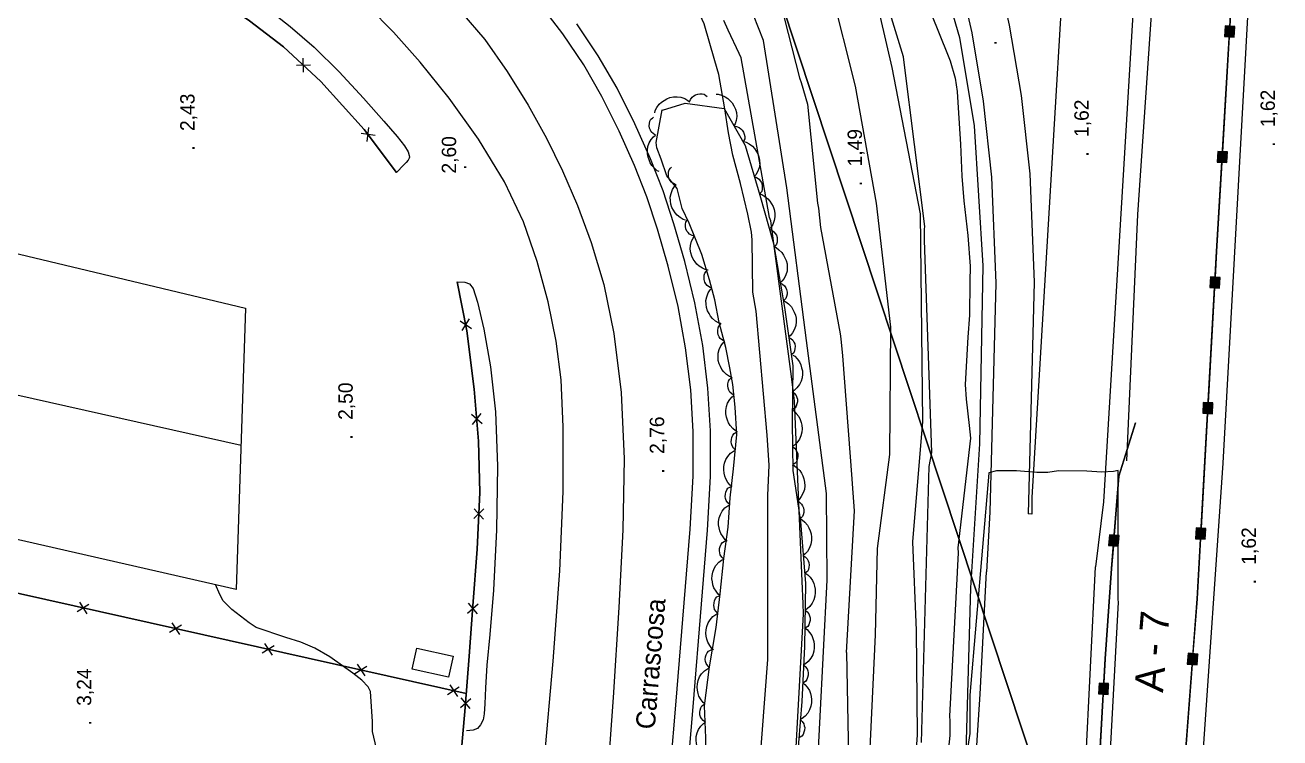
# Model space of a CAD drawing. Extents: x 731854 to 732444, y 4380981 to 4382008.
# Drawn here: x 732166.3 to 732297.3, y 4381484.4 to 4381558.8 of the extents above; entities that cross this region are included whole.
import ezdxf

# ---------------------------------------------------------------- set-up
doc = ezdxf.new("R2010")
doc.units = 0
doc.linetypes.add('DASHED', pattern=[0])
doc.linetypes.add('HIDDEN', pattern=[0])
doc.layers.get('0').update_dxf_attribs({"linetype": 'CONTINUOUS'})
for name, color, linetype in [('1', 7, 'CONTINUOUS'), ('10', 7, 'CONTINUOUS'), ('11', 7, 'CONTINUOUS'), ('14', 7, 'CONTINUOUS'), ('25', 7, 'CONTINUOUS'), ('3', 7, 'CONTINUOUS'), ('44', 7, 'CONTINUOUS'), ('48', 7, 'CONTINUOUS'), ('50', 7, 'CONTINUOUS'), ('53', 7, 'CONTINUOUS'), ('8', 7, 'CONTINUOUS'), ('9', 7, 'CONTINUOUS'), ('PATTERN_CLASS', 7, 'CONTINUOUS')]:
    doc.layers.add(name, color=color, linetype=linetype)

msp = doc.modelspace()

# ---------------------------------------------------------------- linework, layer by layer
at = {"layer": '1', "color": 0, "linetype": 'CONTINUOUS'}
for p, q in [((732195.39, 4381553.91), (732195.33, 4381555.37)), ((732196.1, 4381554.64), (732194.65, 4381554.61)), ((732202.85, 4381547.29), (732201.41, 4381547.51)), ((732202.02, 4381546.69), (732202.21, 4381548.14)), ((732212.92, 4381527.13), (732211.71, 4381527.94)), ((732211.92, 4381526.94), (732212.71, 4381528.16)), ((732214.02, 4381517.23), (732212.91, 4381518.18)), ((732213, 4381517.16), (732213.93, 4381518.28)), ((732213.14, 4381507.34), (732214.2, 4381508.33)), ((732214.15, 4381507.27), (732213.18, 4381508.36)), ((732171.75, 4381497.63), (732172.98, 4381498.4)), ((732171.99, 4381498.62), (732172.78, 4381497.4)), ((732212.5, 4381497.47), (732213.6, 4381498.44)), ((732213.52, 4381497.38), (732212.58, 4381498.49)), ((732181.41, 4381495.47), (732182.64, 4381496.24)), ((732181.65, 4381496.46), (732182.44, 4381495.24)), ((732191.07, 4381493.31), (732192.31, 4381494.08)), ((732191.31, 4381494.3), (732192.1, 4381493.08)), ((732200.73, 4381491.15), (732201.97, 4381491.92)), ((732200.97, 4381492.14), (732201.76, 4381490.92)), ((732210.39, 4381488.99), (732211.63, 4381489.76)), ((732210.63, 4381489.98), (732211.43, 4381488.76)), ((732211.75, 4381487.6), (732212.85, 4381488.56)), ((732212.76, 4381487.5), (732211.83, 4381488.62))]:
    msp.add_line(p, q, dxfattribs=at)
for points in [[(732220.48, 4381481.88), (732221.42, 4381492.44), (732222.13, 4381501.89), (732222.46, 4381510.17), (732222.48, 4381516.89), (732222.26, 4381521.81), (732221.75, 4381525.85), (732220.91, 4381529.96), (732219.77, 4381534.16), (732218.33, 4381538.28), (732216.35, 4381542.48), (732213.65, 4381546.92), (732210.58, 4381551.21), (732207.56, 4381554.94), (732204.77, 4381558.08), (732202.17, 4381560.71), (732199.27, 4381563.19), (732195.44, 4381565.98), (732190.13, 4381569.52), (732181.97, 4381574.81), (732172.65, 4381580.79)], [(732205.07, 4381543.43), (732201.71, 4381547.94), (732197.17, 4381552.94), (732193.28, 4381556.56), (732189.75, 4381559.26), (732185.87, 4381561.91), (732181.43, 4381564.78), (732176.41, 4381567.92), (732167.39, 4381573.92)], [(732191.71, 4381560.46), (732193.99, 4381558.69), (732196.49, 4381556.5), (732199.11, 4381553.94), (732201.64, 4381551.19), (732203.75, 4381548.8), (732205.14, 4381547.21), (732205.92, 4381546.23), (732206.28, 4381545.6), (732206.4, 4381545.21), (732206.44, 4381545.04), (732206.4, 4381544.92), (732206.28, 4381544.73), (732206.09, 4381544.48), (732205.84, 4381544.23), (732205.07, 4381543.43)], [(732233.2, 4381475.48), (732234.24, 4381487.85), (732235.11, 4381498.54), (732235.73, 4381506.21), (732236.05, 4381511.75), (732236.05, 4381516.42), (732235.78, 4381520.78), (732235.25, 4381525.13), (732234.46, 4381529.46), (732233.44, 4381533.67), (732232.32, 4381537.54), (732231.19, 4381540.89), (732229.91, 4381544.16), (732228.31, 4381547.76), (732226.5, 4381551.37), (732224.61, 4381554.67), (732222.42, 4381557.91), (732219.75, 4381561.37)], [(732211.89, 4381560.11), (732214.28, 4381557.31), (732216.62, 4381553.98), (732218.82, 4381550.46), (732220.72, 4381547.03), (732222.4, 4381543.61), (732223.96, 4381540.01), (732225.4, 4381536.12), (732226.7, 4381531.77), (732227.77, 4381526.64), (732228.52, 4381520.48), (732228.85, 4381513.57), (732228.71, 4381506.17), (732228.28, 4381498.05), (732227.7, 4381488.67), (732226.84, 4381477.14)], [(732234.99, 4381475.33), (732236.03, 4381487.69), (732236.9, 4381498.41), (732237.52, 4381506.12), (732237.84, 4381511.73), (732237.85, 4381516.48), (732237.57, 4381520.94), (732237.03, 4381525.4), (732236.22, 4381529.84), (732235.18, 4381534.15), (732234.03, 4381538.08), (732232.89, 4381541.51), (732231.58, 4381544.86), (732229.94, 4381548.53), (732228.09, 4381552.23), (732226.14, 4381555.62), (732223.89, 4381558.94)], [(732134.27, 4381542.44), (732189.34, 4381529.3), (732188.36, 4381499.94), (732129.62, 4381513.32)], [(732196.18, 4381365.45), (732201.23, 4381393.19), (732204.22, 4381412.4), (732206.04, 4381425.94), (732207.31, 4381436.65), (732208.43, 4381446.77), (732209.44, 4381456.51), (732210.28, 4381465.62), (732211, 4381473.92), (732211.68, 4381481.29), (732212.25, 4381487.62), (732212.67, 4381492.98), (732213.06, 4381498.23), (732213.49, 4381504.13), (732213.76, 4381510.04), (732213.65, 4381515.39), (732213.19, 4381520.84), (732212.43, 4381526.92), (732211.4, 4381532.02)], [(732211.4, 4381532.02), (732212.21, 4381532), (732212.69, 4381531.81), (732213.08, 4381531.32), (732213.54, 4381529.92), (732214.2, 4381527.11), (732214.9, 4381523.17), (732215.4, 4381518.48), (732215.62, 4381512.8), (732215.52, 4381506.14), (732215.21, 4381499.85), (732214.83, 4381495.23), (732214.51, 4381492.02), (732214.35, 4381489.66), (732214.29, 4381488), (732214.23, 4381486.96), (732214.11, 4381486.32), (732213.86, 4381485.82), (732213.52, 4381485.44), (732213.07, 4381485.25), (732212.38, 4381485.17)], [(732128.94, 4381507.92), (732165.84, 4381499.48), (732212.36, 4381489.08)], [(732210.5, 4381490.79), (732206.73, 4381491.63), (732207.21, 4381493.81), (732210.98, 4381492.98), (732210.5, 4381490.79)]]:
    msp.add_lwpolyline(points, dxfattribs=at)
at = {"layer": '10', "color": 0, "linetype": 'CONTINUOUS'}
for p, q in [((732291.5, 4381557.84), (732291.7, 4381557.61)), ((732291.51, 4381558.12), (732291.98, 4381557.59)), ((732291.51, 4381557.98), (732291.84, 4381557.6)), ((732291.52, 4381558.26), (732292.13, 4381557.58)), ((732291.53, 4381558.4), (732292.27, 4381557.57)), ((732291.54, 4381558.54), (732292.41, 4381557.57)), ((732291.55, 4381558.69), (732292.49, 4381557.62)), ((732291.64, 4381558.73), (732292.5, 4381557.76)), ((732291.78, 4381558.72), (732292.51, 4381557.91)), ((732291.92, 4381558.72), (732292.52, 4381558.05)), ((732292.06, 4381558.71), (732292.52, 4381558.19)), ((732292.2, 4381558.7), (732292.53, 4381558.33)), ((732292.35, 4381558.69), (732292.54, 4381558.47)), ((732292.49, 4381558.68), (732292.55, 4381558.61)), ((732291.98, 4381557.59), (732291.27, 4381545.61)), ((732291.49, 4381557.7), (732291.56, 4381557.62)), ((732290.72, 4381544.74), (732290.93, 4381544.51)), ((732290.73, 4381544.88), (732291.07, 4381544.5)), ((732290.74, 4381545.03), (732291.21, 4381544.5)), ((732290.75, 4381545.31), (732291.49, 4381544.48)), ((732290.75, 4381545.17), (732291.35, 4381544.49)), ((732290.76, 4381545.45), (732291.63, 4381544.47)), ((732290.77, 4381545.59), (732291.72, 4381544.53)), ((732290.86, 4381545.64), (732291.72, 4381544.67)), ((732291, 4381545.63), (732291.73, 4381544.81)), ((732291.15, 4381545.62), (732291.74, 4381544.95)), ((732291.29, 4381545.61), (732291.75, 4381545.09)), ((732291.43, 4381545.6), (732291.76, 4381545.23)), ((732291.57, 4381545.6), (732291.77, 4381545.37)), ((732291.71, 4381545.59), (732291.77, 4381545.52)), ((732290.71, 4381544.6), (732290.78, 4381544.52)), ((732289.96, 4381531.79), (732290.3, 4381531.41)), ((732289.96, 4381531.65), (732290.16, 4381531.42)), ((732289.97, 4381531.93), (732290.44, 4381531.4)), ((732289.98, 4381532.07), (732290.58, 4381531.39)), ((732289.99, 4381532.35), (732290.87, 4381531.38)), ((732289.99, 4381532.21), (732290.73, 4381531.38)), ((732290, 4381532.49), (732290.95, 4381531.43)), ((732290.09, 4381532.54), (732290.96, 4381531.57)), ((732290.24, 4381532.53), (732290.97, 4381531.71)), ((732290.38, 4381532.52), (732290.97, 4381531.86)), ((732290.52, 4381532.52), (732290.98, 4381532)), ((732290.66, 4381532.51), (732290.99, 4381532.14)), ((732290.8, 4381532.5), (732291, 4381532.28)), ((732290.94, 4381532.49), (732291.01, 4381532.42)), ((732290.44, 4381531.4), (732289.76, 4381519.42)), ((732289.95, 4381531.5), (732290.02, 4381531.42)), ((732289.22, 4381518.55), (732289.42, 4381518.32)), ((732289.23, 4381518.83), (732289.71, 4381518.3)), ((732289.23, 4381518.69), (732289.56, 4381518.31)), ((732289.24, 4381518.97), (732289.85, 4381518.29)), ((732289.25, 4381519.11), (732289.99, 4381518.29)), ((732289.26, 4381519.25), (732290.13, 4381518.28)), ((732289.27, 4381519.39), (732290.21, 4381518.33)), ((732289.36, 4381519.44), (732290.22, 4381518.48)), ((732289.5, 4381519.43), (732290.23, 4381518.62)), ((732289.64, 4381519.43), (732290.24, 4381518.76)), ((732289.78, 4381519.42), (732290.24, 4381518.9)), ((732289.92, 4381519.41), (732290.25, 4381519.04)), ((732290.06, 4381519.4), (732290.26, 4381519.18)), ((732290.2, 4381519.39), (732290.27, 4381519.32)), ((732289.7, 4381518.3), (732289.03, 4381506.32)), ((732289.21, 4381518.41), (732289.28, 4381518.33)), ((732279.46, 4381505.45), (732280.31, 4381504.45)), ((732279.47, 4381505.59), (732280.4, 4381504.51)), ((732279.56, 4381505.63), (732280.41, 4381504.65)), ((732279.7, 4381505.62), (732280.42, 4381504.79)), ((732279.85, 4381505.61), (732280.43, 4381504.93)), ((732279.99, 4381505.6), (732280.44, 4381505.07)), ((732280.13, 4381505.59), (732280.45, 4381505.21)), ((732280.27, 4381505.58), (732280.46, 4381505.35)), ((732280.41, 4381505.57), (732280.47, 4381505.49)), ((732288.48, 4381505.45), (732288.69, 4381505.22)), ((732288.49, 4381505.59), (732288.83, 4381505.21)), ((732288.5, 4381505.87), (732289.11, 4381505.2)), ((732288.5, 4381505.73), (732288.97, 4381505.2)), ((732288.51, 4381506.01), (732289.25, 4381505.19)), ((732288.52, 4381506.16), (732289.39, 4381505.18)), ((732288.53, 4381506.3), (732289.48, 4381505.24)), ((732288.62, 4381506.34), (732289.48, 4381505.38)), ((732288.76, 4381506.34), (732289.49, 4381505.52)), ((732288.9, 4381506.33), (732289.5, 4381505.66)), ((732289.04, 4381506.32), (732289.51, 4381505.8)), ((732289.19, 4381506.31), (732289.52, 4381505.94)), ((732289.33, 4381506.3), (732289.52, 4381506.08)), ((732289.47, 4381506.3), (732289.53, 4381506.22)), ((732279.39, 4381504.6), (732279.47, 4381504.52)), ((732279.41, 4381504.74), (732279.61, 4381504.51)), ((732279.42, 4381504.88), (732279.75, 4381504.5)), ((732279.43, 4381505.02), (732279.89, 4381504.48)), ((732279.44, 4381505.16), (732280.03, 4381504.47)), ((732279.45, 4381505.3), (732280.17, 4381504.46)), ((732279.88, 4381504.49), (732279.7, 4381502.11)), ((732288.47, 4381505.31), (732288.55, 4381505.23)), ((732287.62, 4381492.37), (732287.82, 4381492.14)), ((732287.63, 4381492.51), (732287.96, 4381492.12)), ((732287.64, 4381492.65), (732288.1, 4381492.11)), ((732287.65, 4381492.79), (732288.24, 4381492.1)), ((732287.66, 4381492.93), (732288.38, 4381492.09)), ((732287.67, 4381493.07), (732288.53, 4381492.08)), ((732287.68, 4381493.22), (732288.61, 4381492.14)), ((732287.78, 4381493.26), (732288.62, 4381492.28)), ((732287.92, 4381493.25), (732288.63, 4381492.42)), ((732288.06, 4381493.24), (732288.64, 4381492.56)), ((732288.2, 4381493.23), (732288.65, 4381492.7)), ((732288.34, 4381493.22), (732288.66, 4381492.84)), ((732288.48, 4381493.21), (732288.67, 4381492.98)), ((732288.62, 4381493.2), (732288.68, 4381493.12)), ((732288.1, 4381492.11), (732287.19, 4381480.15)), ((732287.61, 4381492.23), (732287.68, 4381492.15)), ((732278.36, 4381489.69), (732278.97, 4381489.01)), ((732278.37, 4381489.83), (732279.11, 4381489)), ((732278.38, 4381489.97), (732279.25, 4381489)), ((732278.39, 4381490.11), (732279.33, 4381489.05)), ((732278.48, 4381490.16), (732279.34, 4381489.19)), ((732278.62, 4381490.15), (732279.35, 4381489.34)), ((732278.76, 4381490.14), (732279.36, 4381489.48)), ((732278.9, 4381490.14), (732279.37, 4381489.62)), ((732279.04, 4381490.13), (732279.37, 4381489.76)), ((732279.19, 4381490.12), (732279.38, 4381489.9)), ((732279.33, 4381490.11), (732279.39, 4381490.04)), ((732278.82, 4381489.02), (732278.14, 4381477.04)), ((732278.33, 4381489.13), (732278.4, 4381489.04)), ((732278.34, 4381489.27), (732278.54, 4381489.04)), ((732278.35, 4381489.41), (732278.69, 4381489.03)), ((732278.36, 4381489.55), (732278.83, 4381489.02))]:
    msp.add_line(p, q, dxfattribs=at)
for points in [[(732292.74, 4381570.69), (732292.6, 4381568.09), (732292.04, 4381558.71)], [(732291.2, 4381544.5), (732290.65, 4381535.19), (732290.5, 4381532.52)], [(732282.2, 4381517.31), (732280.44, 4381511.76), (732279.97, 4381505.6)], [(732288.96, 4381505.2), (732288.61, 4381498.94), (732288.18, 4381493.23)], [(732279.7, 4381502.11), (732279.03, 4381492.71), (732278.88, 4381490.14)]]:
    msp.add_lwpolyline(points, dxfattribs=at)
for points in [[(732291.55, 4381558.74), (732291.48, 4381557.62), (732292.49, 4381557.56), (732292.55, 4381558.68)], [(732290.77, 4381545.64), (732290.71, 4381544.53), (732291.71, 4381544.47), (732291.78, 4381545.58)], [(732290.01, 4381532.54), (732289.94, 4381531.43), (732290.95, 4381531.37), (732291.01, 4381532.49)], [(732289.27, 4381519.45), (732289.21, 4381518.33), (732290.21, 4381518.27), (732290.27, 4381519.39)], [(732279.47, 4381505.64), (732279.39, 4381504.52), (732280.39, 4381504.45), (732280.48, 4381505.56)], [(732288.53, 4381506.35), (732288.47, 4381505.23), (732289.47, 4381505.18), (732289.54, 4381506.29)], [(732287.69, 4381493.27), (732287.6, 4381492.15), (732288.61, 4381492.08), (732288.69, 4381493.19)], [(732278.39, 4381490.17), (732278.33, 4381489.05), (732279.33, 4381488.99), (732279.39, 4381490.11)]]:
    msp.add_lwpolyline(points, close=True, dxfattribs=at)
at = {"layer": '11', "color": 0, "linetype": 'CONTINUOUS'}
for points in [[(732211.06, 4381632.55), (732216.75, 4381628.78), (732222.28, 4381625.06), (732226.72, 4381621.8), (732230.49, 4381618.84), (732233.82, 4381616.14), (732236.94, 4381613.51), (732240.01, 4381610.69), (732243.19, 4381607.6), (732246.57, 4381604.11), (732250.13, 4381600.01), (732253.72, 4381595.19), (732257.05, 4381590.19), (732259.86, 4381585.56), (732262.16, 4381581.19), (732264.06, 4381576.81), (732265.78, 4381571.8), (732267.47, 4381565.71), (732269.02, 4381558.82), (732270.25, 4381551.46), (732271.16, 4381543.31), (732271.63, 4381532), (732270.98, 4381507.84)], [(732208.85, 4381629.21), (732214.52, 4381625.46), (732219.97, 4381621.8), (732224.31, 4381618.61), (732227.99, 4381615.71), (732231.25, 4381613.08), (732234.29, 4381610.51), (732237.27, 4381607.78), (732240.35, 4381604.79), (732243.61, 4381601.42), (732247.02, 4381597.48), (732250.47, 4381592.86), (732253.67, 4381588.07), (732256.36, 4381583.63), (732258.55, 4381579.48), (732260.35, 4381575.33), (732261.98, 4381570.57), (732263.6, 4381564.69), (732265.1, 4381558.03), (732266.29, 4381550.89), (732267.18, 4381542.96), (732267.63, 4381531.91), (732266.98, 4381508.01), (732266.65, 4381501.78)]]:
    msp.add_lwpolyline(points, dxfattribs=at)
at = {"layer": '14', "color": 0, "linetype": 'CONTINUOUS'}
for points in [[(732281.42, 4381689.48), (732276.78, 4381599.71), (732271.37, 4381509.53), (732271.38, 4381507.8), (732270.98, 4381507.84)], [(732288.91, 4381689.1), (732284.27, 4381599.29), (732278.86, 4381509.08), (732278.02, 4381502.31)], [(732289.14, 4381481.32), (732291.35, 4381513.12), (732294.12, 4381563.46), (732297.26, 4381618.55), (732301.54, 4381688.45)], [(732248.35, 4381280.86), (732251.33, 4381293), (732254.28, 4381305.73), (732257.15, 4381318.82), (732259.87, 4381331.89), (732262.32, 4381344.66), (732264.39, 4381356.94), (732266.2, 4381368.8), (732267.85, 4381380.42), (732269.42, 4381392.15), (732270.92, 4381404.21), (732272.29, 4381416.5), (732273.45, 4381428.78), (732274.42, 4381440.89), (732275.23, 4381452.9), (732276.04, 4381465.84), (732276.97, 4381481.3), (732278.02, 4381502.31)], [(732265.1, 4381475.61), (732265.98, 4381489), (732266.65, 4381501.78)]]:
    msp.add_lwpolyline(points, dxfattribs=at)
at = {"layer": '25', "color": 0, "linetype": 'HIDDEN'}
for points in [[(732250.03, 4381500.92), (732249.96, 4381509.96), (732247.86, 4381525.92), (732245.82, 4381541.83), (732243.37, 4381557.23), (732237.13, 4381573.11), (732229.2, 4381587.33), (732222.44, 4381597.46), (732205.42, 4381610.1), (732198.95, 4381614.26)], [(732251.54, 4381450.58), (732250.23, 4381453.6), (732248.86, 4381462.33), (732248.87, 4381478.58), (732250.03, 4381500.92)]]:
    msp.add_lwpolyline(points, dxfattribs=at)
at = {"layer": '3', "color": 0, "linetype": 'CONTINUOUS'}
msp.add_line((732188.86, 4381514.94), (732132.91, 4381527.54), dxfattribs=at)
at = {"layer": '44', "color": 0, "linetype": 'CONTINUOUS'}
for points in [[(732237.36, 4381577.71), (732243.44, 4381566.56), (732243.66, 4381566.08), (732244.34, 4381564.23), (732247.14, 4381553.33), (732247.3, 4381552.83), (732247.95, 4381550.57), (732249.02, 4381540.23), (732249.1, 4381539.73), (732249.33, 4381537.71), (732251.37, 4381526.59), (732251.44, 4381526.07), (732251.61, 4381524.32), (732252.59, 4381511.46), (732252.63, 4381510.96), (732252.83, 4381508.13), (732252.01, 4381493.37), (732252.04, 4381493.35), (732252.32, 4381478.78)], [(732259.86, 4381483.98), (732260.67, 4381512.76), (732260.94, 4381514.23), (732260.19, 4381536.38), (732260.18, 4381537.54), (732260.2, 4381537.82), (732258.05, 4381554.91), (732257.98, 4381555.5), (732254.21, 4381567.76)], [(732241.99, 4381468.46), (732243.84, 4381492.62), (732243.81, 4381494.03), (732243.82, 4381509.73), (732243.97, 4381512.9), (732243.75, 4381516.05), (732242.62, 4381528.96), (732242.26, 4381530.94), (732242.2, 4381536.41), (732242.11, 4381537.21), (732241.73, 4381539.08), (732240.98, 4381542.28), (732240.18, 4381545.25), (732239.71, 4381547.57), (732239.33, 4381550.1), (732238.72, 4381553.65), (732238.28, 4381555.08), (732237.17, 4381558.94), (732236.6, 4381560.23), (732236.18, 4381560.6)], [(732260.65, 4381560.52), (732261.51, 4381558.46), (732262.85, 4381555.09), (732263.38, 4381553.3), (732263.6, 4381551.89), (732263.68, 4381550.19), (732263.93, 4381546.4), (732264.06, 4381543.05), (732264.29, 4381540.5), (732264.69, 4381536.88), (732264.95, 4381533.65), (732264.9, 4381532.04), (732264.87, 4381528.54), (732264.7, 4381526.26), (732264.43, 4381521.32), (732264.53, 4381519.79), (732264.83, 4381517.04), (732264.97, 4381515.71), (732263.66, 4381504.26), (732263.68, 4381503.76), (732263.6, 4381501.78), (732263.6, 4381501.71), (732262.8, 4381486.73), (732262.81, 4381486.23), (732262.82, 4381484.71), (732260.38, 4381461.96)], [(732246.47, 4381477.8), (732247.54, 4381497.38), (732247.5, 4381498.44), (732247.42, 4381500.81), (732246.6, 4381519.6), (732246.52, 4381520.44), (732246.29, 4381522.15), (732244.14, 4381538.4), (732243.99, 4381538.76), (732241.05, 4381555.39), (732240.85, 4381555.86), (732239.68, 4381558.29), (732239.23, 4381559.29)], [(732248.9, 4381264.1), (732259.34, 4381306.09), (732259.92, 4381308.46), (732267.39, 4381345.67), (732267.93, 4381348.09), (732268.15, 4381349.19), (732273.52, 4381388.12), (732273.8, 4381390.63), (732274.03, 4381392.73), (732276.65, 4381427.05), (732276.63, 4381427.14), (732278.34, 4381462.6), (732278.58, 4381464.44), (732280.42, 4381498.6), (732280.4, 4381498.87), (732280.4, 4381512.35), (732279.91, 4381512.23)], [(732279.91, 4381512.23), (732278.69, 4381512.17), (732277.11, 4381512.26), (732274.14, 4381512.32), (732273.03, 4381512.13), (732271.89, 4381512.14), (732269.77, 4381512.31), (732267.69, 4381512.32), (732266.9, 4381512.1), (732266.88, 4381512.08), (732264.89, 4381488.91), (732264.9, 4381488.4), (732264.89, 4381484.9), (732264.69, 4381483.54)], [(732202.56, 4381486.17), (732202.37, 4381489.3), (732202.11, 4381489.78), (732201.47, 4381490.48), (732200.53, 4381491.19), (732198.13, 4381492.9), (732196.57, 4381493.8), (732195.09, 4381494.44), (732193.53, 4381494.92), (732190.43, 4381495.98), (732189.7, 4381496.46), (732187.88, 4381497.83), (732187.01, 4381498.73), (732186.65, 4381499.42), (732186.2, 4381500.44)], [(732205.24, 4381438.86), (732206.2, 4381439.09), (732207.35, 4381439.57), (732207.34, 4381439.61), (732210.3, 4381474.67), (732209.87, 4381474.94), (732207.01, 4381476.84), (732205.89, 4381477.81), (732204.76, 4381479.02), (732204.21, 4381479.92), (732203.75, 4381481.07), (732202.99, 4381483.34), (732202.59, 4381485.11), (732202.56, 4381486.17)]]:
    msp.add_lwpolyline(points, dxfattribs=at)
at = {"layer": '53', "color": 0, "linetype": 'CONTINUOUS'}
for points in [[(732232.02, 4381549.68), (732232.08, 4381549.91), (732232.26, 4381550.23), (732232.5, 4381550.57), (732232.74, 4381550.78), (732233.01, 4381550.96), (732233.28, 4381551.13), (732233.61, 4381551.25), (732233.97, 4381551.32), (732234.36, 4381551.35), (732234.75, 4381551.29), (732235.16, 4381551.15), (732235.48, 4381550.96), (732235.66, 4381550.8), (732235.77, 4381551.05), (732235.93, 4381551.3), (732236.09, 4381551.44), (732236.27, 4381551.55), (732236.52, 4381551.63), (732236.74, 4381551.66), (732236.99, 4381551.65), (732237.2, 4381551.6), (732237.36, 4381551.47), (732237.48, 4381551.37)], [(732238.42, 4381551.61), (732238.65, 4381551.61), (732239, 4381551.5), (732239.39, 4381551.34), (732239.65, 4381551.15), (732239.88, 4381550.92), (732240.1, 4381550.7), (732240.29, 4381550.4), (732240.44, 4381550.06), (732240.55, 4381549.69), (732240.58, 4381549.3), (732240.52, 4381548.86), (732240.41, 4381548.51), (732240.29, 4381548.3), (732240.57, 4381548.24), (732240.84, 4381548.15), (732241.01, 4381548.01), (732241.16, 4381547.87), (732241.29, 4381547.64), (732241.36, 4381547.43), (732241.41, 4381547.18), (732241.41, 4381546.96), (732241.32, 4381546.78), (732241.25, 4381546.64)], [(732232.5, 4381543.53), (732232.29, 4381543.63), (732232.02, 4381543.87), (732231.72, 4381544.17), (732231.56, 4381544.45), (732231.44, 4381544.75), (732231.33, 4381545.05), (732231.27, 4381545.39), (732231.27, 4381545.77), (732231.32, 4381546.15), (732231.45, 4381546.52), (732231.67, 4381546.9), (732231.91, 4381547.17), (732232.11, 4381547.32), (732231.88, 4381547.48), (732231.67, 4381547.68), (732231.57, 4381547.87), (732231.49, 4381548.06), (732231.46, 4381548.32), (732231.47, 4381548.54), (732231.53, 4381548.79), (732231.62, 4381548.99), (732231.78, 4381549.12), (732231.89, 4381549.22)], [(732241.34, 4381546.68), (732241.56, 4381546.62), (732241.88, 4381546.43), (732242.22, 4381546.19), (732242.43, 4381545.95), (732242.6, 4381545.68), (732242.77, 4381545.4), (732242.89, 4381545.07), (732242.95, 4381544.71), (732242.98, 4381544.32), (732242.91, 4381543.93), (732242.76, 4381543.52), (732242.57, 4381543.21), (732242.41, 4381543.02), (732242.66, 4381542.91), (732242.91, 4381542.75), (732243.04, 4381542.58), (732243.15, 4381542.41), (732243.23, 4381542.16), (732243.25, 4381541.94), (732243.24, 4381541.69), (732243.19, 4381541.47), (732243.06, 4381541.32), (732242.96, 4381541.19)], [(732235.22, 4381538.47), (732234.99, 4381538.54), (732234.68, 4381538.73), (732234.35, 4381538.99), (732234.15, 4381539.23), (732233.98, 4381539.51), (732233.82, 4381539.79), (732233.72, 4381540.12), (732233.66, 4381540.49), (732233.65, 4381540.88), (732233.73, 4381541.26), (732233.89, 4381541.67), (732234.09, 4381541.98), (732234.26, 4381542.16), (732234.01, 4381542.28), (732233.77, 4381542.44), (732233.64, 4381542.62), (732233.53, 4381542.79), (732233.46, 4381543.04), (732233.45, 4381543.27), (732233.46, 4381543.52), (732233.52, 4381543.73), (732233.66, 4381543.88), (732233.76, 4381544)], [(732242.96, 4381541.2), (732243.19, 4381541.13), (732243.5, 4381540.94), (732243.84, 4381540.69), (732244.04, 4381540.45), (732244.21, 4381540.18), (732244.37, 4381539.9), (732244.49, 4381539.57), (732244.55, 4381539.2), (732244.57, 4381538.81), (732244.5, 4381538.43), (732244.34, 4381538.02), (732244.15, 4381537.71), (732243.98, 4381537.52), (732244.23, 4381537.41), (732244.47, 4381537.25), (732244.6, 4381537.08), (732244.72, 4381536.9), (732244.79, 4381536.65), (732244.81, 4381536.43), (732244.8, 4381536.17), (732244.74, 4381535.96), (732244.61, 4381535.81), (732244.51, 4381535.69)], [(732237.59, 4381533.25), (732237.36, 4381533.29), (732237.02, 4381533.45), (732236.66, 4381533.66), (732236.43, 4381533.88), (732236.23, 4381534.13), (732236.04, 4381534.39), (732235.89, 4381534.71), (732235.79, 4381535.06), (732235.74, 4381535.45), (732235.76, 4381535.84), (732235.87, 4381536.26), (732236.03, 4381536.59), (732236.18, 4381536.79), (732235.92, 4381536.88), (732235.66, 4381537.01), (732235.51, 4381537.17), (732235.38, 4381537.33), (732235.28, 4381537.57), (732235.24, 4381537.79), (732235.22, 4381538.05), (732235.26, 4381538.26), (732235.37, 4381538.43), (732235.46, 4381538.56)], [(732244.47, 4381535.68), (732244.69, 4381535.6), (732244.98, 4381535.37), (732245.29, 4381535.09), (732245.47, 4381534.83), (732245.61, 4381534.54), (732245.75, 4381534.25), (732245.83, 4381533.91), (732245.85, 4381533.53), (732245.83, 4381533.14), (732245.72, 4381532.77), (732245.52, 4381532.38), (732245.3, 4381532.09), (732245.11, 4381531.92), (732245.35, 4381531.78), (732245.58, 4381531.6), (732245.69, 4381531.42), (732245.78, 4381531.23), (732245.83, 4381530.97), (732245.83, 4381530.75), (732245.79, 4381530.5), (732245.71, 4381530.29), (732245.57, 4381530.16), (732245.45, 4381530.04)], [(732238.92, 4381527.68), (732238.69, 4381527.74), (732238.38, 4381527.94), (732238.05, 4381528.2), (732237.85, 4381528.45), (732237.69, 4381528.72), (732237.53, 4381529.01), (732237.43, 4381529.34), (732237.38, 4381529.71), (732237.37, 4381530.1), (732237.45, 4381530.48), (732237.61, 4381530.88), (732237.81, 4381531.19), (732237.98, 4381531.37), (732237.74, 4381531.49), (732237.5, 4381531.66), (732237.37, 4381531.83), (732237.26, 4381532.01), (732237.2, 4381532.26), (732237.18, 4381532.49), (732237.2, 4381532.74), (732237.26, 4381532.95), (732237.4, 4381533.1), (732237.5, 4381533.22)], [(732245.48, 4381530.05), (732245.69, 4381529.96), (732245.98, 4381529.72), (732246.28, 4381529.43), (732246.45, 4381529.16), (732246.58, 4381528.87), (732246.7, 4381528.57), (732246.77, 4381528.23), (732246.78, 4381527.86), (732246.74, 4381527.47), (732246.62, 4381527.1), (732246.41, 4381526.72), (732246.18, 4381526.43), (732245.99, 4381526.27), (732246.22, 4381526.12), (732246.44, 4381525.93), (732246.55, 4381525.74), (732246.63, 4381525.56), (732246.67, 4381525.3), (732246.66, 4381525.07), (732246.62, 4381524.83), (732246.53, 4381524.62), (732246.38, 4381524.49), (732246.26, 4381524.38)], [(732240.05, 4381522.07), (732239.83, 4381522.15), (732239.53, 4381522.37), (732239.22, 4381522.64), (732239.03, 4381522.9), (732238.89, 4381523.19), (732238.75, 4381523.48), (732238.66, 4381523.82), (732238.63, 4381524.19), (732238.65, 4381524.58), (732238.75, 4381524.96), (732238.94, 4381525.35), (732239.15, 4381525.65), (732239.34, 4381525.81), (732239.1, 4381525.95), (732238.87, 4381526.13), (732238.75, 4381526.31), (732238.65, 4381526.5), (732238.6, 4381526.75), (732238.6, 4381526.97), (732238.63, 4381527.23), (732238.71, 4381527.43), (732238.85, 4381527.57), (732238.96, 4381527.69)], [(732246.43, 4381524.39), (732246.63, 4381524.27), (732246.88, 4381524), (732247.13, 4381523.67), (732247.26, 4381523.37), (732247.35, 4381523.06), (732247.43, 4381522.75), (732247.44, 4381522.4), (732247.4, 4381522.03), (732247.3, 4381521.65), (732247.13, 4381521.31), (732246.87, 4381520.96), (732246.59, 4381520.71), (732246.38, 4381520.58), (732246.59, 4381520.4), (732246.78, 4381520.18), (732246.86, 4381519.98), (732246.91, 4381519.78), (732246.91, 4381519.52), (732246.87, 4381519.3), (732246.79, 4381519.06), (732246.68, 4381518.87), (732246.5, 4381518.76), (732246.37, 4381518.67)], [(732240.67, 4381516.38), (732240.46, 4381516.48), (732240.18, 4381516.73), (732239.89, 4381517.03), (732239.73, 4381517.31), (732239.61, 4381517.6), (732239.5, 4381517.91), (732239.44, 4381518.25), (732239.45, 4381518.62), (732239.5, 4381519.01), (732239.63, 4381519.38), (732239.86, 4381519.75), (732240.1, 4381520.03), (732240.3, 4381520.18), (732240.07, 4381520.33), (732239.86, 4381520.53), (732239.76, 4381520.73), (732239.68, 4381520.92), (732239.65, 4381521.18), (732239.67, 4381521.4), (732239.72, 4381521.65), (732239.82, 4381521.85), (732239.97, 4381521.97), (732240.09, 4381522.08)], [(732246.34, 4381518.67), (732246.54, 4381518.56), (732246.79, 4381518.29), (732247.06, 4381517.97), (732247.19, 4381517.68), (732247.29, 4381517.37), (732247.38, 4381517.06), (732247.4, 4381516.71), (732247.37, 4381516.34), (732247.28, 4381515.96), (732247.12, 4381515.61), (732246.87, 4381515.25), (732246.6, 4381515), (732246.39, 4381514.86), (732246.61, 4381514.69), (732246.8, 4381514.47), (732246.89, 4381514.27), (732246.95, 4381514.07), (732246.95, 4381513.81), (732246.92, 4381513.59), (732246.84, 4381513.35), (732246.74, 4381513.16), (732246.57, 4381513.05), (732246.44, 4381512.95)], [(732240.09, 4381510.68), (732239.9, 4381510.82), (732239.67, 4381511.11), (732239.45, 4381511.47), (732239.34, 4381511.77), (732239.28, 4381512.08), (732239.23, 4381512.4), (732239.25, 4381512.75), (732239.32, 4381513.12), (732239.45, 4381513.49), (732239.65, 4381513.82), (732239.94, 4381514.14), (732240.23, 4381514.37), (732240.46, 4381514.47), (732240.26, 4381514.67), (732240.09, 4381514.91), (732240.03, 4381515.12), (732239.99, 4381515.32), (732240.02, 4381515.58), (732240.08, 4381515.8), (732240.18, 4381516.03), (732240.31, 4381516.21), (732240.49, 4381516.3), (732240.63, 4381516.38)], [(732246.36, 4381512.95), (732246.58, 4381512.86), (732246.86, 4381512.63), (732247.17, 4381512.34), (732247.34, 4381512.07), (732247.47, 4381511.78), (732247.59, 4381511.48), (732247.66, 4381511.14), (732247.68, 4381510.76), (732247.64, 4381510.38), (732247.52, 4381510), (732247.32, 4381509.62), (732247.09, 4381509.33), (732246.9, 4381509.18), (732247.13, 4381509.03), (732247.35, 4381508.84), (732247.46, 4381508.65), (732247.55, 4381508.46), (732247.58, 4381508.2), (732247.57, 4381507.98), (732247.53, 4381507.73), (732247.45, 4381507.53), (732247.3, 4381507.39), (732247.18, 4381507.29)], [(732239.58, 4381504.99), (732239.39, 4381505.12), (732239.16, 4381505.41), (732238.92, 4381505.76), (732238.81, 4381506.05), (732238.74, 4381506.37), (732238.69, 4381506.69), (732238.69, 4381507.04), (732238.76, 4381507.4), (732238.88, 4381507.77), (732239.07, 4381508.11), (732239.35, 4381508.44), (732239.64, 4381508.67), (732239.86, 4381508.79), (732239.66, 4381508.98), (732239.49, 4381509.21), (732239.42, 4381509.42), (732239.38, 4381509.62), (732239.4, 4381509.88), (732239.45, 4381510.1), (732239.55, 4381510.33), (732239.67, 4381510.51), (732239.85, 4381510.61), (732239.99, 4381510.69)], [(732247.2, 4381507.29), (732247.41, 4381507.19), (732247.68, 4381506.94), (732247.96, 4381506.63), (732248.12, 4381506.35), (732248.23, 4381506.05), (732248.34, 4381505.75), (732248.39, 4381505.4), (732248.38, 4381505.03), (732248.32, 4381504.65), (732248.19, 4381504.28), (732247.96, 4381503.91), (732247.71, 4381503.64), (732247.51, 4381503.49), (732247.73, 4381503.33), (732247.94, 4381503.13), (732248.04, 4381502.93), (732248.12, 4381502.74), (732248.14, 4381502.48), (732248.12, 4381502.26), (732248.06, 4381502.01), (732247.96, 4381501.81), (732247.8, 4381501.69), (732247.68, 4381501.59)], [(732238.83, 4381499.32), (732238.65, 4381499.45), (732238.42, 4381499.75), (732238.2, 4381500.1), (732238.1, 4381500.4), (732238.04, 4381500.72), (732237.99, 4381501.04), (732238.01, 4381501.39), (732238.08, 4381501.75), (732238.21, 4381502.12), (732238.41, 4381502.45), (732238.71, 4381502.77), (732239, 4381503), (732239.22, 4381503.11), (732239.03, 4381503.31), (732238.87, 4381503.54), (732238.81, 4381503.75), (732238.77, 4381503.96), (732238.79, 4381504.21), (732238.85, 4381504.43), (732238.96, 4381504.66), (732239.09, 4381504.84), (732239.27, 4381504.93), (732239.4, 4381505.01)], [(732247.79, 4381501.59), (732247.99, 4381501.47), (732248.23, 4381501.2), (732248.49, 4381500.86), (732248.61, 4381500.57), (732248.69, 4381500.26), (732248.77, 4381499.95), (732248.78, 4381499.59), (732248.74, 4381499.23), (732248.64, 4381498.85), (732248.46, 4381498.5), (732248.2, 4381498.16), (732247.92, 4381497.91), (732247.71, 4381497.78), (732247.92, 4381497.6), (732248.1, 4381497.38), (732248.18, 4381497.18), (732248.23, 4381496.97), (732248.23, 4381496.71), (732248.19, 4381496.5), (732248.1, 4381496.26), (732247.99, 4381496.07), (732247.82, 4381495.96), (732247.68, 4381495.87)], [(732238.17, 4381493.63), (732237.98, 4381493.78), (732237.77, 4381494.07), (732237.55, 4381494.43), (732237.45, 4381494.73), (732237.4, 4381495.05), (732237.35, 4381495.37), (732237.38, 4381495.72), (732237.46, 4381496.08), (732237.59, 4381496.45), (732237.8, 4381496.78), (732238.1, 4381497.1), (732238.4, 4381497.31), (732238.62, 4381497.42), (732238.43, 4381497.62), (732238.27, 4381497.86), (732238.21, 4381498.07), (732238.18, 4381498.27), (732238.21, 4381498.53), (732238.27, 4381498.75), (732238.38, 4381498.98), (732238.51, 4381499.15), (732238.69, 4381499.24), (732238.83, 4381499.32)], [(732247.75, 4381495.87), (732247.94, 4381495.74), (732248.18, 4381495.46), (732248.42, 4381495.12), (732248.53, 4381494.82), (732248.61, 4381494.51), (732248.67, 4381494.19), (732248.67, 4381493.84), (732248.62, 4381493.48), (732248.51, 4381493.1), (732248.32, 4381492.76), (732248.04, 4381492.42), (732247.76, 4381492.19), (732247.54, 4381492.07), (732247.74, 4381491.88), (732247.92, 4381491.65), (732247.99, 4381491.44), (732248.04, 4381491.24), (732248.03, 4381490.98), (732247.98, 4381490.76), (732247.89, 4381490.53), (732247.77, 4381490.34), (732247.59, 4381490.24), (732247.46, 4381490.16)], [(732237.25, 4381487.99), (732237.07, 4381488.13), (732236.86, 4381488.43), (732236.64, 4381488.79), (732236.55, 4381489.09), (732236.5, 4381489.41), (732236.46, 4381489.73), (732236.48, 4381490.08), (732236.57, 4381490.44), (732236.7, 4381490.81), (732236.91, 4381491.13), (732237.22, 4381491.45), (732237.52, 4381491.66), (732237.74, 4381491.77), (732237.55, 4381491.97), (732237.39, 4381492.21), (732237.34, 4381492.42), (732237.3, 4381492.63), (732237.34, 4381492.89), (732237.4, 4381493.1), (732237.51, 4381493.33), (732237.65, 4381493.5), (732237.83, 4381493.59), (732237.97, 4381493.66)], [(732247.51, 4381490.16), (732247.7, 4381490.02), (732247.93, 4381489.73), (732248.16, 4381489.38), (732248.27, 4381489.08), (732248.34, 4381488.77), (732248.39, 4381488.45), (732248.38, 4381488.1), (732248.31, 4381487.74), (732248.19, 4381487.36), (732248, 4381487.03), (732247.71, 4381486.7), (732247.42, 4381486.47), (732247.2, 4381486.36), (732247.4, 4381486.16), (732247.57, 4381485.93), (732247.63, 4381485.72), (732247.68, 4381485.52), (732247.66, 4381485.26), (732247.6, 4381485.04), (732247.5, 4381484.81), (732247.38, 4381484.63), (732247.2, 4381484.53), (732247.06, 4381484.45)], [(732237.45, 4381482.27), (732237.24, 4381482.39), (732236.98, 4381482.65), (732236.71, 4381482.97), (732236.57, 4381483.25), (732236.46, 4381483.56), (732236.37, 4381483.86), (732236.34, 4381484.21), (732236.36, 4381484.58), (732236.44, 4381484.97), (732236.6, 4381485.32), (732236.84, 4381485.68), (732237.1, 4381485.94), (732237.31, 4381486.08), (732237.09, 4381486.25), (732236.89, 4381486.47), (732236.8, 4381486.66), (732236.74, 4381486.86), (732236.73, 4381487.12), (732236.76, 4381487.34), (732236.83, 4381487.58), (732236.93, 4381487.78), (732237.1, 4381487.89), (732237.22, 4381487.99)]]:
    msp.add_lwpolyline(points, dxfattribs=at)
at = {"layer": '8', "color": 0, "linetype": 'CONTINUOUS'}
for points in [[(732204.55, 4381622.71), (732213.04, 4381617.32), (732221.2, 4381611.51), (732228.13, 4381605.92), (732234.06, 4381601.14), (732240.94, 4381592.96), (732244.99, 4381586.69), (732248.46, 4381580.01), (732253.78, 4381567.33), (732256.75, 4381554.4), (732259.71, 4381539.14), (732259.95, 4381517.46), (732258.94, 4381504.92), (732259.32, 4381495.64)], [(732259.32, 4381495.64), (732259.42, 4381484.78), (732258.37, 4381469.81), (732258.61, 4381455.39), (732258.85, 4381440.08), (732256.97, 4381419.41), (732253.96, 4381390.8), (732249.06, 4381357.61), (732242.04, 4381320.87), (732233.02, 4381280.71), (732224.77, 4381247.16), (732211.36, 4381206.19), (732198.58, 4381172.91), (732183.69, 4381137.67), (732167.71, 4381102.38), (732147.36, 4381061.34), (732133.02, 4381035.92), (732130.16, 4381031.05)]]:
    msp.add_lwpolyline(points, dxfattribs=at)
at = {"layer": '8', "color": 0, "linetype": 'DASHED'}
for points in [[(732255.06, 4381495.21), (732255.28, 4381504.21), (732256.55, 4381514), (732256.66, 4381527.29), (732255.16, 4381540.23), (732252.97, 4381552.44), (732250.45, 4381562.57), (732249.72, 4381565.11), (732246.44, 4381574.9), (732242.82, 4381582.33), (732237.6, 4381591.59), (732232.68, 4381598.3), (732226.11, 4381603.71), (732218.06, 4381610.16), (732211.33, 4381614.92), (732203.18, 4381620.65)], [(732228.11, 4381281.14), (732232.99, 4381302.55), (732238.34, 4381327.23), (732242.9, 4381353.38), (732247.95, 4381384.84), (732251.47, 4381410.55), (732255.05, 4381439.67), (732255, 4381453.6), (732254.44, 4381481.88), (732255.06, 4381495.21)]]:
    msp.add_lwpolyline(points, dxfattribs=at)
at = {"layer": '9', "color": 0, "linetype": 'HIDDEN'}
for points in [[(732281.28, 4381513.36), (732282.45, 4381539.06), (732284.84, 4381574.19), (732287.03, 4381617.52), (732289.41, 4381659.05), (732290.05, 4381675.44)], [(732207.57, 4381627.28), (732210.45, 4381625.25), (732215.55, 4381621.67), (732221.4, 4381617.46), (732226.15, 4381613.59), (732231.93, 4381608.31), (732235.96, 4381604.48), (732240.64, 4381600.32), (732246.11, 4381594.69), (732250.14, 4381588.85), (732253.79, 4381581.89), (732256.54, 4381576.98), (732261.41, 4381565.76), (732263.81, 4381557.53), (732265.37, 4381548.31), (732266.25, 4381533.69), (732265.9, 4381515.12), (732264.99, 4381500.09)], [(732264.99, 4381500.09), (732264.47, 4381481.69), (732262.23, 4381451.04), (732258.94, 4381414.84), (732256.14, 4381389.89), (732252.67, 4381365.23), (732247.39, 4381334.23), (732241.18, 4381304.36), (732235.09, 4381277.88), (732229.03, 4381251.59), (732228.02, 4381245.67), (732224.64, 4381232.39), (732214.02, 4381200.91), (732200.13, 4381163.41), (732181.95, 4381120.46), (732166.9, 4381088.71), (732151.06, 4381057.86), (732132.92, 4381026.81)]]:
    msp.add_lwpolyline(points, dxfattribs=at)
at = {"layer": 'PATTERN_CLASS', "color": 0, "linetype": 'CONTINUOUS'}
for points in [[(732286.43, 4381470), (732288.61, 4381498.94), (732290.65, 4381535.19), (732292.6, 4381568.09), (732295.91, 4381629.35), (732299.02, 4381673.59), (732299.62, 4381688.55)], [(732167.39, 4381573.92), (732176.41, 4381567.92), (732181.43, 4381564.78), (732185.87, 4381561.91), (732189.75, 4381559.26), (732193.28, 4381556.56), (732197.17, 4381552.94), (732201.71, 4381547.94), (732205.07, 4381543.43)], [(732237.33, 4381481.71), (732237.36, 4381484.46), (732237.23, 4381487.79), (732237.74, 4381491.85), (732238.44, 4381495.96), (732238.85, 4381499.48), (732239.22, 4381503.17), (732239.68, 4381506.42), (732239.9, 4381509.48), (732240.26, 4381512.52), (732240.6, 4381516.11), (732240.41, 4381518.94), (732240.17, 4381521.32), (732239.86, 4381523.05), (732239.45, 4381525.17), (732238.76, 4381527.78), (732238.28, 4381530.17), (732237.75, 4381532.25), (732236.93, 4381534.89), (732235.62, 4381538.16), (732234.9, 4381539.67), (732234.35, 4381541.76), (732233.28, 4381543.09), (732232.68, 4381544.82), (732232.24, 4381546), (732232.18, 4381546.56), (732232.79, 4381549.98), (732232.85, 4381549.94), (732235.21, 4381550.67), (732239.26, 4381550.13), (732241.46, 4381546.27), (732243, 4381541.06), (732244.41, 4381536.03), (732245.57, 4381529.37), (732246.42, 4381523.25), (732246.36, 4381517.34), (732246.45, 4381512.33), (732247.22, 4381507.01), (732247.77, 4381500.56), (732247.65, 4381493.98), (732247.36, 4381488.23), (732246.85, 4381481.76)], [(732211.4, 4381532.02), (732212.43, 4381526.92), (732213.19, 4381520.84), (732213.65, 4381515.39), (732213.76, 4381510.04), (732213.49, 4381504.13), (732213.06, 4381498.23), (732212.67, 4381492.98), (732212.25, 4381487.62), (732211.68, 4381481.29), (732211, 4381473.92), (732210.28, 4381465.62), (732209.44, 4381456.51), (732208.43, 4381446.77), (732207.31, 4381436.65), (732206.04, 4381425.94), (732204.22, 4381412.4), (732201.23, 4381393.19), (732196.18, 4381365.45)], [(732279.7, 4381502.11), (732280.44, 4381511.76), (732282.2, 4381517.31)], [(732212.36, 4381489.08), (732165.84, 4381499.48), (732128.94, 4381507.92)], [(732188.04, 4381105.52), (732193.78, 4381118.19), (732203.7, 4381140.69), (732212.81, 4381163.77), (732221.71, 4381186.36), (732227.84, 4381204.85), (732235.24, 4381228.82), (732242.09, 4381250.85), (732248.11, 4381272.89), (732253.91, 4381297.66), (732260.22, 4381327.16), (732264.92, 4381351.21), (732268.33, 4381373.52), (732271.99, 4381401.34), (732274.83, 4381427.4), (732277.32, 4381462.53), (732279.03, 4381492.71), (732279.7, 4381502.11)]]:
    msp.add_lwpolyline(points, dxfattribs=at)

# ---------------------------------------------------------------- texts
at = {"layer": '48', "color": 0, "linetype": 'CONTINUOUS'}
for s, p in [('.', (732267.69, 4381556.69)), (' 2,43', (732184.01, 4381547.21)), (' 1,62', (732296.74, 4381547.61)), (' 1,62', (732277.31, 4381546.59)), (' 1,49', (732253.65, 4381543.52)), ('.', (732184.01, 4381545.71)), (' 2,60', (732211.3, 4381542.77)), ('.', (732296.74, 4381546.11)), ('.', (732277.31, 4381545.09)), ('.', (732212.35, 4381543.71)), ('.', (732253.65, 4381542.02)), (' 2,50', (732200.51, 4381517.07)), (' 2,76', (732233.01, 4381513.52)), ('.', (732200.51, 4381515.57)), ('.', (732233.01, 4381512.02)), (' 1,62', (732294.76, 4381501.96)), ('.', (732294.76, 4381500.46)), (' 3,24', (732173.23, 4381487.23)), ('.', (732173.23, 4381485.73))]:
    msp.add_text(s, height=1.5, rotation=90, dxfattribs=at).set_placement(p)
at = {"layer": '50', "color": 0, "linetype": 'CONTINUOUS'}
for s, height, rotation, p in [('Carrascosa', 2, 85.1942, (732232.02, 4381485.28)), ('A - 7', 3, 85.2579, (732285.06, 4381489.12))]:
    msp.add_text(s, height=height, rotation=rotation, dxfattribs=at).set_placement(p)

# ---------------------------------------------------------------- meshes
at = {"color": 0, "linetype": 'CONTINUOUS'}
mesh = msp.add_polyface(dxfattribs=at)
corners = [(732162.5, 4380981), (731854.5, 4382007.5), (732444, 4380981), (732444, 4382007.5), (731854.5, 4380981)]
mesh.append_faces([[corners[k] for k in face] for face in [(0, 1, 4), (1, 0, 2, 3)]], dxfattribs={"vtx0": -1, "color": 0})
mesh = msp.add_polyface(dxfattribs=at)
corners = [(732434, 4380991), (732162.5, 4381811), (732162.5, 4380991), (731864.5, 4381811), (732434, 4381811), (731864.5, 4380991)]
mesh.append_faces([[corners[k] for k in face] for face in [(1, 0, 4), (2, 3, 5)]], dxfattribs={"vtx0": -1, "color": 0})
mesh.append_faces([[corners[k] for k in face] for face in [(0, 1, 3, 2)]], dxfattribs={"vtx0": -1, "vtx2": -1, "color": 0})

doc.saveas('drawing.dxf')
